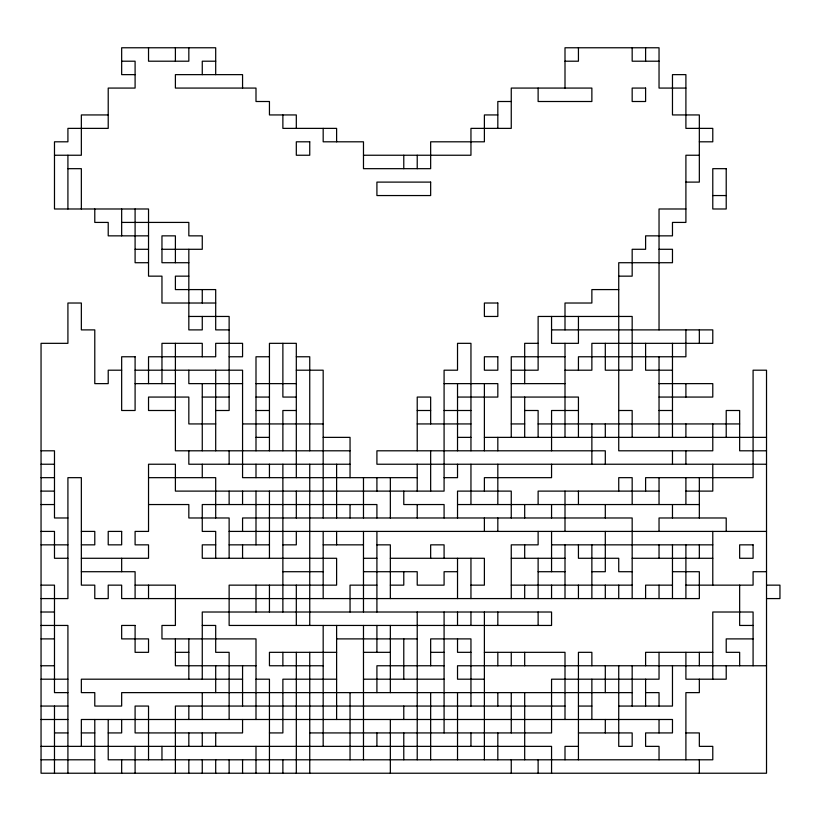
<?xml version="1.0" encoding="UTF-8"?>
<svg xmlns="http://www.w3.org/2000/svg" width="821" height="821" viewBox="0 0 821 821"><rect width="100%" height="100%" fill="white"/><g stroke="black" fill="none" stroke-linecap="round" stroke-linejoin="round"><path stroke-width="1.23" d="M121.662 61.206L135.096 61.206L135.096 88.073L108.218 88.073L108.218 128.374L67.917 128.374L67.917 141.807L54.484 141.807L54.484 208.986L148.529 208.986L148.529 276.154L161.963 276.154L161.963 303.021L215.697 303.021M215.697 61.206L202.264 61.206L202.264 74.639M565.002 61.206L578.436 61.206L578.436 47.772M659.037 61.206L632.17 61.206L632.17 47.772M135.096 74.639L121.662 74.639L121.662 47.772L215.697 47.772L215.697 74.639M685.904 88.073L659.037 88.073L659.037 47.772L565.002 47.772L565.002 88.073M511.257 101.506L497.824 101.506L497.824 128.374M108.218 114.94L81.351 114.94L81.351 155.241L54.484 155.241M497.824 114.94L484.39 114.94L484.39 141.807L430.656 141.807L430.656 168.674L363.477 168.674L363.477 141.807L323.176 141.807L323.176 128.374M699.338 141.807L712.782 141.807L712.782 128.374L685.904 128.374L685.904 74.639L672.471 74.639L672.471 114.94L699.338 114.94L699.338 182.108L685.904 182.108M363.477 155.241L470.956 155.241L470.956 128.374L511.257 128.374L511.257 88.073L591.869 88.073L591.869 101.506L538.124 101.506L538.124 88.073M699.338 155.241L685.904 155.241L685.904 222.419L672.471 222.419L672.471 235.853L645.604 235.853L645.604 249.286L632.17 249.286L632.17 276.154L618.736 276.154M67.917 168.674L81.351 168.674L81.351 208.986M712.782 195.552L726.216 195.552M685.904 208.986L659.037 208.986L659.037 329.888M121.662 222.419L188.83 222.419L188.83 235.853L202.264 235.853L202.264 249.286L161.963 249.286M148.529 235.853L108.218 235.853L108.218 222.419L94.784 222.419L94.784 208.986M135.096 249.286L148.529 249.286M659.037 249.286L672.471 249.286L672.471 262.72L618.736 262.72L618.736 450.801L712.782 450.801L712.782 423.934M148.529 262.72L135.096 262.72L135.096 208.986M188.83 262.72L161.963 262.72L161.963 235.853L175.396 235.853L175.396 262.72M188.83 276.154L175.396 276.154L175.396 289.587L215.697 289.587L215.697 329.888L229.131 329.888M618.736 289.587L591.869 289.587L591.869 303.021L565.002 303.021L565.002 329.888M188.83 316.454L229.131 316.454L229.131 410.5L215.697 410.5M551.558 329.888L712.782 329.888L712.782 343.332L591.869 343.332L591.869 370.199L565.002 370.199M538.124 343.332L524.691 343.332L524.691 383.633M229.131 356.766L242.564 356.766L242.564 343.332L215.697 343.332L215.697 356.766L148.529 356.766L148.529 383.633M269.442 356.766L255.998 356.766L255.998 450.801M296.309 356.766L309.743 356.766L309.743 450.801M565.002 356.766L511.257 356.766L511.257 437.367M121.662 370.199L108.218 370.199L108.218 383.633L94.784 383.633L94.784 329.888L81.351 329.888L81.351 303.021L67.917 303.021L67.917 343.332L41.05 343.332L41.05 773.228L766.516 773.228L766.516 370.199L753.083 370.199L753.083 477.668L645.604 477.668L645.604 491.112M135.096 370.199L242.564 370.199L242.564 477.668L417.222 477.668M296.309 370.199L323.176 370.199L323.176 517.979M511.257 370.199L538.124 370.199L538.124 316.454L632.17 316.454L632.17 370.199L605.303 370.199L605.303 343.332M672.471 370.199L645.604 370.199L645.604 343.332M135.096 383.633L175.396 383.633M242.564 383.633L188.83 383.633L188.83 370.199M255.998 383.633L296.309 383.633M444.089 383.633L497.824 383.633L497.824 397.066L457.523 397.066M511.257 383.633L565.002 383.633M659.037 383.633L712.782 383.633L712.782 397.066L659.037 397.066M202.264 397.066L229.131 397.066M255.998 397.066L269.442 397.066M296.309 397.066L282.876 397.066L282.876 343.332M511.257 397.066L578.436 397.066L578.436 437.367M175.396 410.5L148.529 410.5L148.529 397.066L188.83 397.066L188.83 423.934L215.697 423.934M255.998 410.5L269.442 410.5M296.309 410.5L282.876 410.5L282.876 450.801M417.222 410.5L430.656 410.5M444.089 410.5L470.956 410.5M524.691 410.5L538.124 410.5L538.124 437.367M578.436 410.5L551.558 410.5L551.558 450.801M618.736 410.5L632.17 410.5L632.17 437.367M659.037 410.5L672.471 410.5M242.564 423.934L323.176 423.934M417.222 423.934L470.956 423.934M511.257 423.934L524.691 423.934M538.124 423.934L739.649 423.934M255.998 437.367L269.442 437.367M323.176 437.367L350.044 437.367L350.044 477.668M457.523 437.367L470.956 437.367M484.39 437.367L766.516 437.367M41.05 450.801L54.484 450.801L54.484 517.979L67.917 517.979M350.044 450.801L175.396 450.801L175.396 343.332M766.516 450.801L739.649 450.801L739.649 410.5L726.216 410.5L726.216 437.367M41.05 464.234L54.484 464.234M350.044 464.234L188.83 464.234L188.83 450.801M766.516 464.234L376.911 464.234L376.911 450.801L605.303 450.801L605.303 464.234M41.05 477.668L54.484 477.668M148.529 477.668L215.697 477.668L215.697 517.979M444.089 477.668L457.523 477.668L457.523 464.234M41.05 491.112L54.484 491.112M659.037 491.112L538.124 491.112L538.124 504.546M685.904 491.112L712.782 491.112L712.782 464.234M41.05 504.546L54.484 504.546M148.529 504.546L188.83 504.546L188.83 517.979L229.131 517.979L229.131 558.28M457.523 504.546L699.338 504.546M41.05 531.413L54.484 531.413L54.484 558.28L67.917 558.28M81.351 531.413L94.784 531.413L94.784 544.846L81.351 544.846M229.131 531.413L766.516 531.413M41.05 544.846L67.917 544.846M215.697 544.846L202.264 544.846L202.264 558.28L336.61 558.28L336.61 585.147L229.131 585.147L229.131 625.448L551.558 625.448L551.558 612.014L202.264 612.014L202.264 679.193M229.131 544.846L269.442 544.846M282.876 544.846L296.309 544.846L296.309 531.413M323.176 544.846L363.477 544.846M376.911 544.846L390.344 544.846L390.344 598.581M551.558 544.846L712.782 544.846M81.351 558.28L148.529 558.28L148.529 544.846L135.096 544.846L135.096 531.413L148.529 531.413L148.529 464.234L175.396 464.234L175.396 491.112L444.089 491.112L444.089 370.199L457.523 370.199L457.523 343.332L470.956 343.332L470.956 450.801M363.477 558.28L376.911 558.28M390.344 558.28L484.39 558.28L484.39 585.147L470.956 585.147M511.257 558.28L565.002 558.28M632.17 558.28L712.782 558.28M81.351 571.714L135.096 571.714L135.096 598.581M282.876 571.714L323.176 571.714M363.477 571.714L417.222 571.714L417.222 585.147L444.089 585.147L444.089 571.714L457.523 571.714M538.124 571.714L565.002 571.714M591.869 571.714L605.303 571.714L605.303 531.413M632.17 571.714L618.736 571.714L618.736 558.28L578.436 558.28L578.436 544.846M672.471 571.714L699.338 571.714L699.338 598.581L121.662 598.581L121.662 585.147L108.218 585.147L108.218 598.581L94.784 598.581L94.784 585.147L81.351 585.147L81.351 477.668L67.917 477.668L67.917 598.581L41.05 598.581M766.516 571.714L753.083 571.714L753.083 585.147L685.904 585.147M41.05 585.147L54.484 585.147L54.484 692.626L67.917 692.626M135.096 585.147L175.396 585.147L175.396 625.448L161.963 625.448L161.963 638.892L255.998 638.892L255.998 719.494M376.911 585.147L350.044 585.147L350.044 612.014M390.344 585.147L403.778 585.147L403.778 571.714M511.257 585.147L632.17 585.147M672.471 585.147L645.604 585.147L645.604 598.581M766.516 585.147L779.95 585.147L779.95 598.581L766.516 598.581M41.05 612.014L54.484 612.014M41.05 625.448L67.917 625.448L67.917 773.228M202.264 625.448L215.697 625.448L215.697 652.326L229.131 652.326L229.131 719.494M753.083 625.448L739.649 625.448L739.649 585.147M41.05 638.892L54.484 638.892M336.61 638.892L417.222 638.892M753.083 638.892L726.216 638.892L726.216 652.326L739.649 652.326L739.649 665.759M175.396 652.326L188.83 652.326M336.61 652.326L269.442 652.326L269.442 665.759L323.176 665.759M363.477 652.326L390.344 652.326M430.656 652.326L444.089 652.326M470.956 652.326L457.523 652.326L457.523 638.892M484.39 652.326L565.002 652.326L565.002 719.494M712.782 652.326L645.604 652.326L645.604 665.759M41.05 665.759L54.484 665.759M255.998 665.759L175.396 665.759L175.396 638.892M444.089 665.759L376.911 665.759L376.911 692.626M766.516 665.759L457.523 665.759L457.523 679.193L484.39 679.193M41.05 679.193L67.917 679.193M242.564 679.193L81.351 679.193L81.351 692.626L94.784 692.626L94.784 706.06L121.662 706.06L121.662 692.626L632.17 692.626M255.998 679.193L269.442 679.193L269.442 773.228M336.61 679.193L282.876 679.193L282.876 732.927L269.442 732.927M363.477 679.193L444.089 679.193M645.604 692.626L659.037 692.626L659.037 706.06M41.05 706.06L67.917 706.06M565.002 706.06L175.396 706.06L175.396 773.228M578.436 706.06L591.869 706.06M618.736 706.06L672.471 706.06L672.471 665.759M41.05 719.494L67.917 719.494M54.484 732.927L67.917 732.927M81.351 732.927L94.784 732.927M108.218 732.927L121.662 732.927L121.662 719.494M309.743 732.927L551.558 732.927L551.558 679.193L659.037 679.193L659.037 652.326M578.436 732.927L632.17 732.927L632.17 746.361L618.736 746.361L618.736 665.759M685.904 732.927L699.338 732.927L699.338 746.361L712.782 746.361L712.782 759.794L108.218 759.794L108.218 719.494M41.05 746.361L551.558 746.361L551.558 773.228M578.436 746.361L565.002 746.361L565.002 759.794M41.05 759.794L94.784 759.794M753.083 665.759L753.083 612.014L712.782 612.014L712.782 679.193M726.216 531.413L726.216 517.979L659.037 517.979L659.037 531.413M726.216 665.759L726.216 679.193L685.904 679.193L685.904 652.326M712.782 531.413L712.782 585.147M699.338 329.888L699.338 343.332M699.338 477.668L699.338 517.979M699.338 544.846L699.338 558.28M699.338 652.326L699.338 665.759M699.338 679.193L699.338 692.626L685.904 692.626L685.904 759.794M699.338 759.794L699.338 773.228M685.904 329.888L685.904 356.766L578.436 356.766L578.436 370.199M685.904 383.633L685.904 397.066M685.904 423.934L685.904 437.367M685.904 450.801L685.904 464.234M685.904 477.668L685.904 504.546M685.904 544.846L685.904 598.581M672.471 343.332L672.471 437.367M672.471 450.801L672.471 464.234M672.471 504.546L672.471 517.979M672.471 544.846L672.471 598.581M659.037 356.766L659.037 437.367M659.037 477.668L659.037 504.546M659.037 544.846L659.037 558.28M659.037 585.147L659.037 598.581M659.037 719.494L659.037 732.927M659.037 759.794L659.037 746.361L645.604 746.361L645.604 732.927L672.471 732.927L672.471 719.494L81.351 719.494L81.351 746.361M645.604 47.772L645.604 61.206M645.604 679.193L645.604 706.06M632.17 504.546L632.17 477.668L618.736 477.668L618.736 491.112M632.17 598.581L632.17 517.979L242.564 517.979L242.564 531.413M632.17 665.759L632.17 706.06M618.736 585.147L618.736 598.581M605.303 423.934L605.303 437.367M605.303 504.546L605.303 517.979M605.303 585.147L605.303 598.581M605.303 665.759L605.303 692.626M605.303 719.494L605.303 732.927M591.869 423.934L591.869 464.234M591.869 544.846L591.869 598.581M591.869 665.759L591.869 652.326L578.436 652.326L578.436 759.794M591.869 679.193L591.869 719.494M578.436 316.454L578.436 343.332L551.558 343.332L551.558 316.454M578.436 491.112L578.436 504.546M578.436 585.147L578.436 598.581M565.002 343.332L565.002 437.367M565.002 491.112L565.002 531.413M565.002 544.846L565.002 598.581M551.558 464.234L551.558 477.668L484.39 477.668L484.39 491.112M551.558 504.546L551.558 517.979M551.558 531.413L551.558 571.714M551.558 585.147L551.558 598.581M538.124 531.413L538.124 544.846L511.257 544.846L511.257 598.581M538.124 558.28L538.124 598.581M538.124 612.014L538.124 625.448M538.124 759.794L538.124 773.228M524.691 397.066L524.691 437.367M524.691 504.546L524.691 517.979M524.691 544.846L524.691 558.28M524.691 585.147L524.691 598.581M524.691 652.326L524.691 665.759M524.691 692.626L524.691 759.794M511.257 517.979L511.257 491.112L457.523 491.112L457.523 517.979M511.257 652.326L511.257 665.759M511.257 692.626L511.257 732.927M511.257 759.794L511.257 773.228M497.824 437.367L497.824 450.801M497.824 464.234L497.824 504.546M497.824 517.979L497.824 531.413M497.824 612.014L497.824 625.448M497.824 652.326L497.824 665.759M497.824 692.626L497.824 706.06M497.824 732.927L497.824 759.794M484.39 383.633L484.39 450.801M484.39 517.979L484.39 531.413M484.39 612.014L484.39 759.794M470.956 464.234L470.956 504.546M470.956 558.28L470.956 598.581M470.956 612.014L470.956 625.448M470.956 706.06L470.956 638.892L430.656 638.892L430.656 665.759M470.956 732.927L470.956 746.361M457.523 383.633L457.523 450.801M457.523 558.28L457.523 598.581M457.523 612.014L457.523 625.448M457.523 692.626L457.523 759.794M444.089 517.979L444.089 504.546L403.778 504.546L403.778 491.112M444.089 558.28L444.089 544.846L430.656 544.846L430.656 558.28M444.089 612.014L444.089 732.927M430.656 423.934L430.656 397.066L417.222 397.066L417.222 450.801M430.656 450.801L430.656 491.112M430.656 692.626L430.656 759.794M417.222 155.241L417.222 168.674M417.222 464.234L417.222 491.112M417.222 504.546L417.222 517.979M417.222 612.014L417.222 759.794M403.778 155.241L403.778 168.674M403.778 638.892L403.778 679.193M403.778 706.06L403.778 719.494M403.778 732.927L403.778 759.794M390.344 477.668L390.344 517.979M390.344 625.448L390.344 692.626M390.344 719.494L390.344 773.228M376.911 477.668L376.911 491.112M376.911 517.979L376.911 504.546L202.264 504.546L202.264 531.413L215.697 531.413L215.697 558.28M376.911 531.413L376.911 612.014M376.911 625.448L376.911 652.326M376.911 732.927L376.911 746.361M363.477 477.668L363.477 517.979M363.477 531.413L363.477 612.014M363.477 625.448L363.477 759.794M350.044 504.546L350.044 517.979M350.044 692.626L350.044 759.794M336.61 141.807L336.61 128.374L282.876 128.374L282.876 114.94M336.61 464.234L336.61 517.979M336.61 531.413L336.61 544.846M336.61 625.448L336.61 719.494M323.176 531.413L323.176 598.581M323.176 625.448L323.176 746.361M309.743 464.234L309.743 625.448M309.743 652.326L309.743 773.228M296.309 128.374L296.309 114.94L269.442 114.94L269.442 101.506L255.998 101.506L255.998 88.073L175.396 88.073L175.396 74.639L242.564 74.639L242.564 88.073M296.309 477.668L296.309 343.332L269.442 343.332L269.442 450.801M296.309 491.112L296.309 517.979M296.309 585.147L296.309 625.448M296.309 652.326L296.309 773.228M282.876 464.234L282.876 612.014M282.876 652.326L282.876 665.759M282.876 759.794L282.876 773.228M269.442 464.234L269.442 477.668M269.442 491.112L269.442 558.28M269.442 585.147L269.442 612.014M255.998 464.234L255.998 477.668M255.998 491.112L255.998 544.846M255.998 585.147L255.998 612.014M255.998 746.361L255.998 773.228M242.564 491.112L242.564 504.546M242.564 544.846L242.564 558.28M242.564 665.759L242.564 706.06M242.564 719.494L242.564 732.927L135.096 732.927L135.096 706.06L148.529 706.06L148.529 759.794M242.564 759.794L242.564 773.228M229.131 450.801L229.131 464.234M229.131 491.112L229.131 504.546M229.131 759.794L229.131 773.228M215.697 370.199L215.697 450.801M215.697 665.759L215.697 692.626M215.697 732.927L215.697 746.361M215.697 759.794L215.697 773.228M202.264 289.587L202.264 303.021M202.264 316.454L202.264 329.888L188.83 329.888L188.83 249.286M202.264 356.766L202.264 343.332L161.963 343.332L161.963 383.633M202.264 383.633L202.264 450.801M202.264 464.234L202.264 477.668M202.264 692.626L202.264 719.494M202.264 732.927L202.264 746.361M202.264 759.794L202.264 773.228M188.83 47.772L188.83 61.206L148.529 61.206L148.529 47.772M188.83 638.892L188.83 679.193M188.83 706.06L188.83 719.494M188.83 732.927L188.83 746.361M188.83 759.794L188.83 773.228M175.396 47.772L175.396 61.206M161.963 746.361L161.963 759.794M148.529 585.147L148.529 598.581M135.096 746.361L135.096 773.228M121.662 208.986L121.662 235.853M121.662 558.28L121.662 571.714M121.662 759.794L121.662 773.228M94.784 719.494L94.784 773.228M67.917 155.241L67.917 208.986M54.484 706.06L54.484 773.228M645.604 88.073L632.17 88.073L632.17 101.506L645.604 101.506L645.604 88.073M309.743 141.807L296.309 141.807L296.309 155.241L309.743 155.241L309.743 141.807M726.216 168.674L712.782 168.674L712.782 208.986L726.216 208.986L726.216 168.674M430.656 182.108L376.911 182.108L376.911 195.552L430.656 195.552L430.656 182.108M497.824 303.021L484.39 303.021L484.39 316.454L497.824 316.454L497.824 303.021M135.096 356.766L121.662 356.766L121.662 410.5L135.096 410.5L135.096 356.766M497.824 356.766L484.39 356.766L484.39 370.199L497.824 370.199L497.824 356.766M121.662 531.413L108.218 531.413L108.218 544.846L121.662 544.846L121.662 531.413M753.083 544.846L739.649 544.846L739.649 558.28L753.083 558.28L753.083 544.846M135.096 625.448L121.662 625.448L121.662 638.892L148.529 638.892L148.529 652.326L135.096 652.326L135.096 625.448"/></g></svg>
